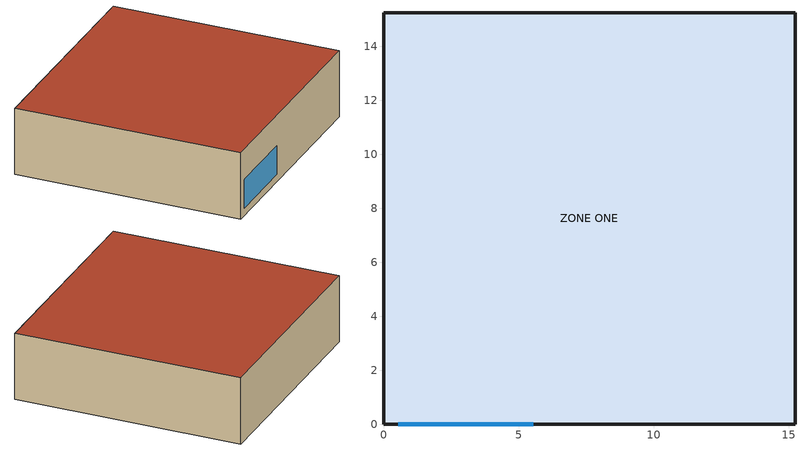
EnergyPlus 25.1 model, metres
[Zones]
ZONE ONE
 floor adiabatic (FLOOR): 15.24,0 0,0 0,15.24 15.24,15.24 z0
 wall outside (R13WALL): 0,0 15.24,0 15.24,15.24 0,15.24 0,0 z0:4.57
 window (Dbl Clr 3mm/13mm Air): 0.55,0 5.55,0 z0.5:2.5
 roof outside (ROOF31): 0,15.24 0,0 15.24,0 15.24,15.24 z4.57
[Building]
Simple One Zone (Wireframe DXF): North Axis {deg}=0; Terrain=Suburbs; Loads Convergence Tolerance Value {W}=0.04; Temperature Convergence Tolerance Value {deltaC}=0.004; Solar Distribution=MinimalShadowing; Maximum Number of Warmup Days=30; Minimum Number of Warmup Days=6
[Site:Location]
Denver Centennial  Golden   N_CO_USA Design_Conditions: Latitude {deg}=39.74; Longitude {deg}=-105.18; Time Zone {hr}=-7; Elevation {m}=1829
[SizingPeriod:DesignDay] Day of Month=21; Humidity Condition Type=Wetbulb; Barometric Pressure {Pa}=81198; Rain Indicator=No; Snow Indicator=No; Daylight Saving Time Indicator=No; Solar Model Indicator=ASHRAEClearSky
Name | Month | Day Type | Maximum Dry-Bulb Temperature {C} | Daily Dry-Bulb Temperature Range {deltaC} | Wetbulb or DewPoint at Maximum Dry-Bulb {C} | Wind Speed {m/s} | Wind Direction {deg} | Sky Clearness
Denver Centennial  Golden   N Ann Htg 99% Condns DB | 12 | WinterDesignDay | -15.5 | 0 | -15.5 | 3 | 340 | 0
Denver Centennial  Golden   N Ann Clg 1% Condns DB=>MWB | 7 | SummerDesignDay | 32 | 15.2 | 15.5 | 4.9 | 0 | 1
[Material:NoMass] Roughness=Rough; Thermal Absorptance=0.9; Solar Absorptance=0.75; Visible Absorptance=0.75
Name | Thermal Resistance {m2-K/W}
R13LAYER | 2.290965
R31LAYER | 5.456
[Material]
C5 - 4 IN HW CONCRETE: Roughness=MediumRough; Thickness {m}=0.101498; Conductivity {W/m-K}=1.729577; Density {kg/m3}=2242.585; Specific Heat {J/kg-K}=836.8; Thermal Absorptance=0.9; Solar Absorptance=0.65; Visible Absorptance=0.65
[Construction]
R13WALL: R13LAYER
FLOOR: C5 - 4 IN HW CONCRETE
ROOF31: R31LAYER
Dbl Clr 3mm/13mm Air: CLEAR 3MM, AIR 13MM, CLEAR 3MM
[WindowMaterial:Gas]
AIR 13MM: Gas Type=Air; Thickness {m}=0.0127
[WindowMaterial:Glazing]
CLEAR 3MM: Optical Data Type=SpectralAverage; Thickness {m}=0.003; Solar Transmittance at Normal Incidence=0.837; Front Side Solar Reflectance at Normal Incidence=0.075; Back Side Solar Reflectance at Normal Incidence=0.075; Visible Transmittance at Normal Incidence=0.898; Front Side Visible Reflectance at Normal Incidence=0.081; Back Side Visible Reflectance at Normal Incidence=0.081; Infrared Transmittance at Normal Incidence=0; Front Side Infrared Hemispherical Emissivity=0.84; Back Side Infrared Hemispherical Emissivity=0.84; Conductivity {W/m-K}=0.9
[Zone]
ZONE ONE: Type=1; Multiplier=1; Ceiling Height {m}=autocalculate; Volume {m3}=autocalculate
[People]
ZONE ONE People: Zone or ZoneList or Space or SpaceList=ZONE ONE; Number of People Schedule=BLDG_OCC_SCH; Number of People Calculation Method=Area/Person; Floor Area per Person {m2/person}=18.58; Fraction Radiant=0.3; Sensible Heat Fraction=AUTOCALCULATE; Activity Level Schedule=ACTIVITY_SCH; Enable ASHRAE 55 Comfort Warnings=No; Mean Radiant Temperature Calculation Type=EnclosureAveraged; Work Efficiency Schedule=WORK_EFF_SCH; Clothing Insulation Calculation Method=ClothingInsulationSchedule; Clothing Insulation Schedule=CLOTHING_SCH; Air Velocity Schedule=AIR_VELO_SCH; Thermal Comfort Model 1 Type=FANGER; Thermal Comfort Model 2 Type=PIERCE; Thermal Comfort Model 3 Type=COOLINGEFFECTASH55; Thermal Comfort Model 4 Type=ANKLEDRAFTASH55; Ankle Level Air Velocity Schedule=ANK_AIR_VELO_SCH
[Exterior:Lights]
ExtLights: Schedule=AlwaysOn; Design Level {W}=5250; Control Option=AstronomicalClock
[OtherEquipment] Fuel Type=None; Zone or ZoneList or Space or SpaceList=ZONE ONE; Schedule=AlwaysOn; Design Level Calculation Method=EquipmentLevel; Fraction Latent=0; Fraction Radiant=0; Fraction Lost=0
Name | Design Level {W}
Test 352a | 352
Test 352 minus | -352
[Lights]
SPACE1-1 Lights 1: Zone or ZoneList or Space or SpaceList=ZONE ONE; Schedule=LIGHTS-1; Design Level Calculation Method=LightingLevel; Lighting Level {W}=1584; Return Air Fraction=0.2; Fraction Radiant=0.59; Fraction Visible=0.2; Fraction Replaceable=1
[Daylighting:Controls]
SPACE1-1 Daylighting Control: Zone or Space=ZONE ONE; Daylighting Method=SplitFlux; Lighting Control Type=Stepped; Minimum Input Power Fraction for Continuous or ContinuousOff Dimming Control=0.3; Minimum Light Output Fraction for Continuous or ContinuousOff Dimming Control=0.2; Number of Stepped Control Steps=3; Probability Lighting will be Reset When Needed in Manual Stepped Control=1; Glare Calculation Daylighting Reference Point=SPACE1-1 Reference Point1; Glare Calculation Azimuth Angle of View Direction Clockwise from Zone y-Axis {deg}=180; Maximum Allowable Discomfort Glare Index=20; Daylighting Reference Point 1=SPACE1-1 Reference Point1; Fraction of Lights Controlled by Reference Point 1=1; Illuminance Setpoint at Reference Point 1 {lux}=400
[Schedule:Compact]
BLDG_OCC_SCH: Through: 12/31, For: SummerDesignDay, Until: 06:00, 0, Until: 22:00, 1, Until: 24:00, 0.05, For: Weekdays, Until: 06:00, 0, Until: 07:00, 0.1, Until: 08:00, 0.2, Until: 12:00, 0.95, Until: 13:00, 0.5, Until: 17:00, 0.95, Until: 18:00, 0.7, Until: 20:00, 0.4, Until: 22:00, 0.1, Until: 24:00, 0.05, For: Saturday, Until: 06:00, 0, Until: 08:00, 0.1, Until: 14:00, 0.5, Until: 17:00, 0.1, Until: 24:00, 0, For: AllOtherDays, Until: 24:00, 0
ACTIVITY_SCH: Through: 12/31, For: AllDays, Until: 24:00, 120
AIR_VELO_SCH: Through: 12/31, For: AllDays, Until: 24:00, 0.15
ANK_AIR_VELO_SCH: Through: 12/31, For: AllDays, Until: 24:00, 0.3
CLOTHING_SCH: Through: 04/30, For: AllDays, Until: 24:00, 1, Through: 09/30, For: AllDays, Until: 24:00, 0.5, Through: 12/31, For: AllDays, Until: 24:00, 1
WORK_EFF_SCH: Through: 12/31, For: AllDays, Until: 24:00, 0
LIGHTS-1: Through: 12/31, For: WeekDays SummerDesignDay CustomDay1 CustomDay2, Until: 8:00, 0.05, Until: 9:00, 0.9, Until: 10:00, 0.95, Until: 11:00, 1, Until: 12:00, 0.95, Until: 13:00, 0.8, Until: 14:00, 0.9, Until: 18:00, 1, Until: 19:00, 0.6, Until: 21:00, 0.2, Until: 24:00, 0.05, For: Weekends WinterDesignDay Holiday, Until: 24:00, 0.05
[Schedule:Constant]
AlwaysOn: On/Off, 1
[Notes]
1ZoneUncontrolled_Win_ASH55_Thermal_Comfort.idf
Basic file description:  Basic test for EnergyPlus.  Resistive Walls.  Regular (no ground contact) floor.
Regular roof.  One Window.
Highlights:              Reporting ASHRAE 55 thermal comfort metrics including Pierce Standard Effective Temperature,
Cooling Effect adjusted PMV, Ankle Draft Level PPD, etc.
Simulation Location/Run: Denver Centennial  Golden CO USA WMO=724666, 2 design days, 1 run period,
Run Control executes two design days (see RUN PERIOD object)
Location:                Denver, CO
Design Days:             Denver Centennial  Golden CO USA Annual Heating 99%, MaxDB=-15.5°C
Denver Centennial  Golden CO USA Annual Cooling (DB=>MWB) 1%, MaxDB=32°C MWB=15.5°C
Run Period (Weather File): Full Annual Simulation, DENVER_STAPLETON_CO_USA_WMO_724690
Run Control:             No zone or system sizing, design day run control (no weather file simulation)
Building: Fictional 1 zone building with resistive walls.
The building is oriented due north.
Floor Area:        232.25 m2
Number of Stories: 1
Zone Description Details:
Internal gains description:     NA
Interzone Surfaces:             None
Internal Mass:                  None
Lights:                         None
Equipment:                      None
Detached Shading:               None
Daylight:                       None
Natural Ventilation:            None
Compact Schedules:              NA (Example of non-Compact Schedules)
Solar Distribution:             MinimalShadowing
Zonal Equipment:                NA
Central Air Handling Equipment: No
System Equipment Autosize:      No
Purchased Cooling:              No
Purchased Heating:              No
Purchased Chilled Water:        No
Purchased Hot Water:            No
Coils:                          None
Pumps:                          None
Boilers:                        None
Chillers:                       None
Towers:                         None
Standard Reports:               Variable Dictionary
Timestep or Hourly Variables:   Hourly and Daily
Time bins Report:               None
HTML Report:                    Tabular
Environmental Emissions:        None
Utility Tariffs:                None
